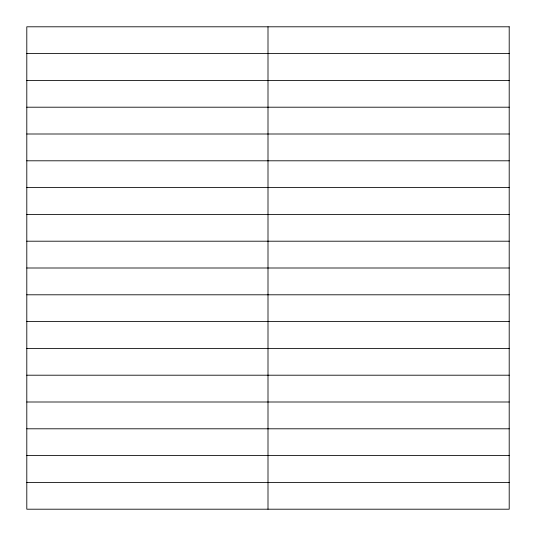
<?xml version="1.0" encoding="UTF-8"?>
<svg xmlns="http://www.w3.org/2000/svg" width="536" height="536" viewBox="0 0 536 536"><rect width="100%" height="100%" fill="white"/><g stroke="black" fill="none" stroke-linecap="round" stroke-linejoin="round"><path stroke-width="0.8" d="M26.8 53.6L509.2 53.6M26.8 80.4L509.2 80.4M26.8 107.2L509.2 107.2M26.8 134L509.2 134M26.8 160.8L509.2 160.8M26.8 187.6L509.2 187.6M26.8 214.4L509.2 214.4M26.8 241.2L509.2 241.2M26.8 268L509.2 268M26.8 294.8L509.2 294.8M26.8 321.6L509.2 321.6M26.8 348.4L509.2 348.4M26.8 375.2L509.2 375.2M26.8 402L509.2 402M26.8 428.8L509.2 428.8M26.8 455.6L509.2 455.6M26.8 482.4L509.2 482.4M268 26.8L268 509.2M509.2 26.8L26.8 26.8L26.8 509.2L509.2 509.2L509.2 26.8"/></g></svg>
